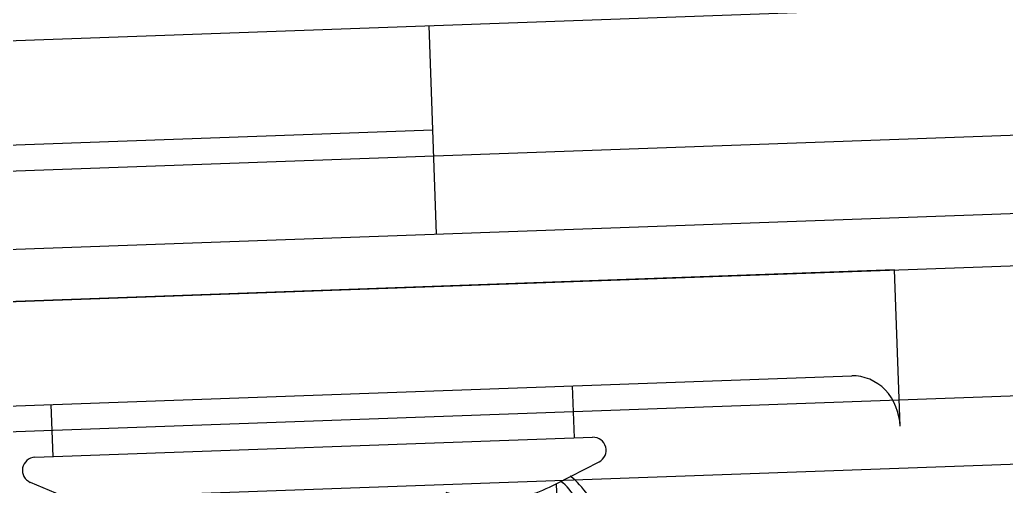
# Model space of a CAD drawing. Header units: millimetres. Extents: x 8884 to 18446, y 10737 to 16556.
# Drawn here: x 11247.662 to 11248.607, y 15463.247 to 15463.694 of the extents above; entities that cross this region are included whole.
import ezdxf

# ---------------------------------------------------------------- set-up
doc = ezdxf.new("R2010")
doc.units = ezdxf.units.MM
doc.layers.add('ENSAMBLES', color=7, linetype='Continuous')

msp = doc.modelspace()

# ---------------------------------------------------------------- linework, layer by layer
at = {"color": 252, "linetype": 'Continuous'}
for p, q in [((11245.49727, 15463.59664, 84.48697), (11248.96845, 15463.72147, 84.48697)), ((11248.06131, 15463.48872, 84.48697), (11248.05412, 15463.68859, 84.48697)), ((11247.18418, 15463.53222, 84.48697), (11249.33279, 15463.60949, 84.48697)), ((11247.05836, 15463.55272, 84.48697), (11248.05771, 15463.58866, 84.48697)), ((11228.92368, 15462.80047, 84.48697), (11248.67591, 15463.51082, 84.48697)), ((11247.18867, 15463.4073, 84.48697), (11249.33728, 15463.48457, 84.48697)), ((11248.19342, 15463.29334, 84.48697), (11248.19162, 15463.34331, 84.48697)), ((11248.69219, 15463.33629, 84.48697), (11247.19316, 15463.28238, 84.48697)), ((11247.69374, 15463.27537, 84.48697), (11247.69194, 15463.32534, 84.48697)), ((11247.67625, 15463.27474, 84.48697), (11248.2109, 15463.29397, 84.48697)), ((11247.1955, 15463.21742, 84.48697), (11248.69453, 15463.27133, 84.48697)), ((11248.17593, 15463.24935, 84.48697), (11248.21704, 15463.27035, 84.48697)), ((11247.71434, 15463.23275, 84.48697), (11247.67183, 15463.25074, 84.48697)), ((11248.17593, 15463.24935, 84.48697), (11248.18271, 15463.06067, 84.48697))]:
    msp.add_line(p, q, dxfattribs=at)
for centre, start, end in [((11248.21135, 15463.28148, 84.48697), 297.05965, 92.05965), ((11247.6767, 15463.26225, 84.48697), 92.05965, 247.05965)]:
    msp.add_arc(centre, 0.0125, start, end, dxfattribs=at)
at = {"color": 252, "linetype": 'Continuous', "start_tangent": (0.93977, -0.341809), "end_tangent": (0.890533, 0.454918)}
msp.add_spline([(11248.0702, 15463.24138, 84.48697), (11248.09688, 15463.23426, 84.48697), (11248.12362, 15463.23314, 84.48697), (11248.15005, 15463.2385, 84.48697), (11248.17593, 15463.24935, 84.48697)], degree=3, dxfattribs=at)
at = {"layer": 'ENSAMBLES', "color": 252, "linetype": 'Continuous'}
for p, q in [((11248.50021, 15463.45447, 84.48697), (11235.2962, 15462.97961, 84.48697)), ((11248.50561, 15463.30457, 84.48697), (11248.50021, 15463.45447, 84.48697)), ((11247.16327, 15463.30633, 84.48697), (11248.45929, 15463.35294, 84.48697))]:
    msp.add_line(p, q, dxfattribs=at)
for points, start_tangent, end_tangent in [([(11248.50561, 15463.30457, 84.48697), (11248.49129, 15463.33943, 84.48697), (11248.45929, 15463.35294, 84.48697)], (-0.03594, 0.999354), (-0.999354, -0.03594)), ([(11248.22794, 15463.20001, 84.48697), (11248.21948, 15463.21784, 84.48697), (11248.18941, 15463.25674, 84.48697)], (-0.389343, 0.921093), (-0.774693, 0.632338)), ([(11248.21458, 15463.19953, 84.48697), (11248.20702, 15463.21565, 84.48697), (11248.18043, 15463.25242, 84.48697)], (-0.389343, 0.921093), (-0.729078, 0.684431))]:
    msp.add_spline(points, degree=3, dxfattribs=dict(at, start_tangent=start_tangent, end_tangent=end_tangent))

doc.saveas('drawing.dxf')
